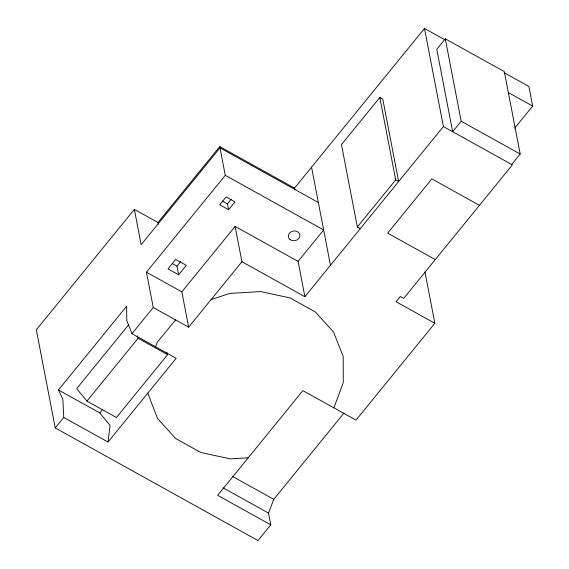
<?xml version="1.0" encoding="UTF-8"?>
<svg xmlns="http://www.w3.org/2000/svg" width="569" height="569" viewBox="0 0 569 569"><rect width="100%" height="100%" fill="white"/><g stroke="black" fill="none" stroke-linecap="round" stroke-linejoin="round"><path stroke-width="0.85" d="M108.01 442.028L110.066 425.349L99.767 412.916L58.458 389.971L126.645 306.207L126.78 320.596L131.937 333.676L176.198 358.264L108.01 442.028L63.749 417.44L62.86 399.125L58.458 389.971M155.55 346.791L157.2 342.353L175.586 319.913M333.896 407.852L343.278 382.631L343.192 356.422L333.541 332.054L315.269 311.912L290.169 297.971L260.702 291.591L229.741 293.398L211.063 299.628M158.289 224.222L157.954 222.5L134.355 209.392L36.331 329.8L55.229 427.909L257.992 540.55L270.773 524.846L268.504 513.074L273.767 499.333L343.982 413.073M157.954 222.5L219.748 146.589L294.514 188.126L294.849 189.847M241.925 261.726L304.884 296.705L298.085 261.384L235.118 226.405L241.925 261.726L188.652 327.168L153.246 307.502L146.446 272.181L225.281 175.323L219.748 146.589M128.701 324.735L76.651 388.67L86.95 401.102L116.46 417.497L167.599 354.672L166.774 352.261M228.567 209.719L219.712 204.804L226.106 196.952L234.961 201.867L228.567 209.719L227.429 203.837L231.163 199.25M178.623 274.777L186.298 265.353L175.672 259.45L168.004 268.874L178.623 274.777L176.959 266.143L180.8 261.427M55.229 427.909L63.749 417.44M131.937 333.676L153.246 307.502M86.95 401.102L138.096 338.285L137.271 335.874M188.652 327.168L181.852 291.847L235.118 226.405M99.767 412.916L102.434 409.644M294.514 188.126L424.495 28.45L445.378 40.05M379.822 97.477L395.69 179.889L398.641 181.532L382.773 99.12L379.822 97.477L341.464 144.597L357.339 227.01L360.291 228.646M445.307 38.827L436.786 49.297L452.654 131.709L461.175 121.233L445.307 38.827L504.319 71.609L520.187 154.021L511.666 164.491M298.085 261.384L323.654 229.976L225.281 175.323M357.339 227.01L395.69 179.889M304.884 296.705L443.393 126.56L424.495 28.45M514.717 128.11L532.669 106.062L528.886 86.445L504.141 72.697M424.979 272.06L434.844 323.284L356.009 420.135L302.893 390.633L217.664 495.343L270.773 524.846M248.191 457.832L230.303 458.877L200.829 452.497L175.729 438.557L157.464 418.414L147.805 393.136M508.209 92.477L532.669 106.062M461.175 121.233L520.187 154.021M443.393 126.56L512.37 164.882L403.698 298.384L400.341 296.513L396.074 301.748L434.844 323.284M479.447 205.331L431.843 178.886L387.674 233.141L435.278 259.592M318.363 202.507L219.997 147.855L141.155 244.706L134.355 209.392M222.266 200.964L227.429 203.837M172.407 263.611L176.959 266.143M146.446 272.181L181.852 291.847M138.096 338.285L167.599 354.672M232.202 476.239L273.767 499.333M223.091 487.846L268.504 513.074M311.563 167.186L330.454 265.296M290.119 239.649A5.854 4.908 -10.9 0 0 299.778 236.661A5.854 4.908 -10.9 0 0 292.445 231.213A5.854 4.908 -10.9 0 0 290.119 239.649"/></g></svg>
